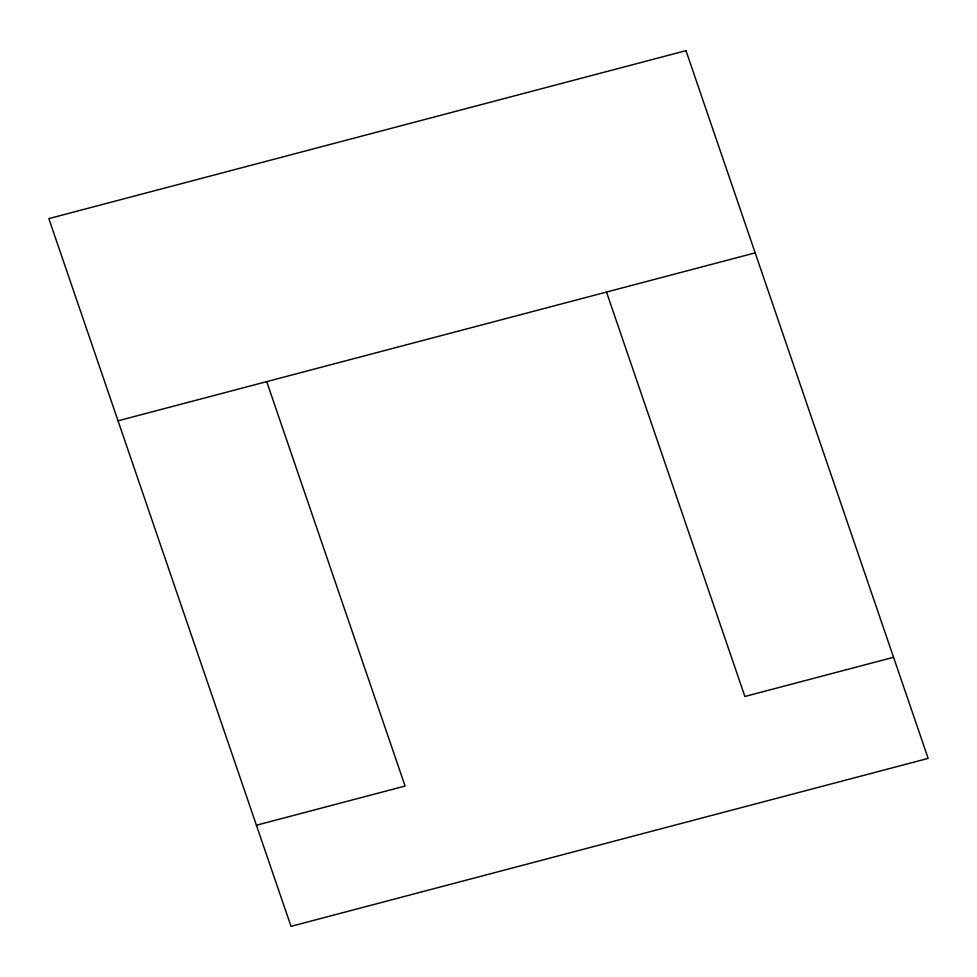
<?xml version="1.0" encoding="UTF-8"?>
<svg xmlns="http://www.w3.org/2000/svg" width="977" height="977" viewBox="0 0 977 977"><rect width="100%" height="100%" fill="white"/><g stroke="black" fill="none" stroke-linecap="round" stroke-linejoin="round"><path stroke-width="1.47" d="M118.034 420.818L755.172 252.872M256.414 825.235L405.089 786.045L266.709 381.628M893.552 657.289L744.889 696.479L606.509 292.062M685.988 50.657L48.85 218.604L291.012 926.343L928.15 758.396L685.988 50.657"/></g></svg>
